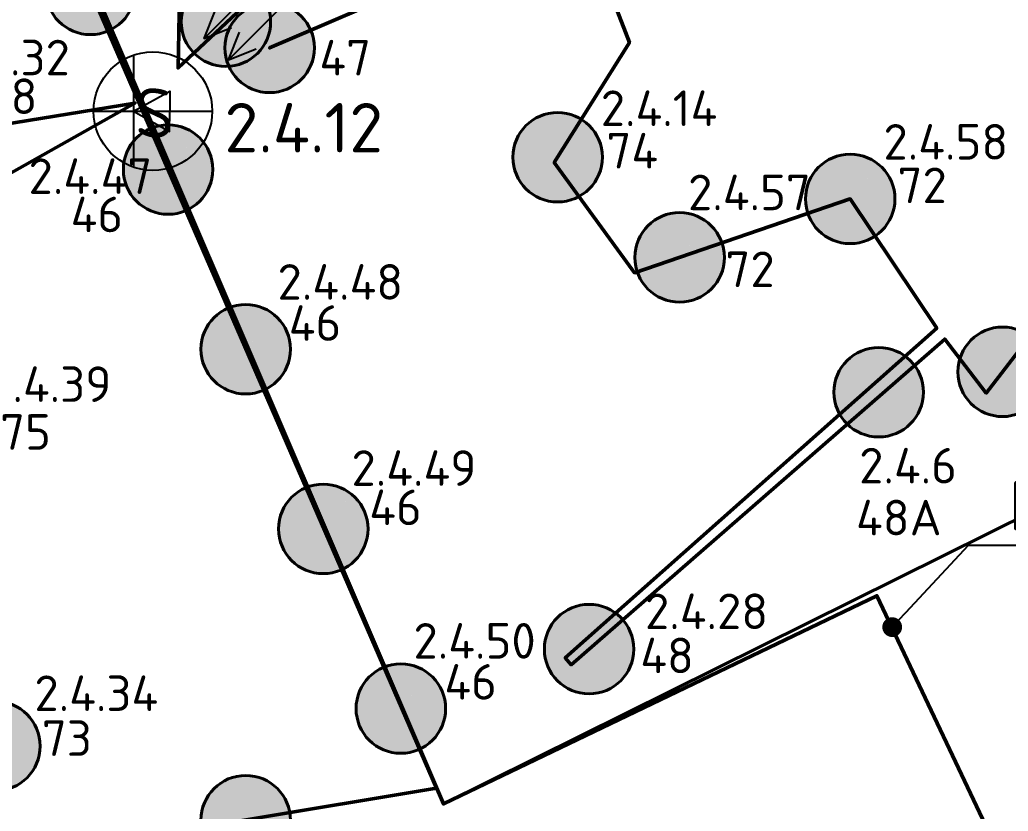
# Model space of a CAD drawing. Header units: millimetres. Extents: x -813692 to 807431, y 0 to 1813163.
# Drawn here: x 27650 to 32649, y 817668 to 821671 of the extents above; entities that cross this region are included whole.
import ezdxf
from ezdxf import colors
from ezdxf.entities.mleader import LeaderData, LeaderLine
from ezdxf.math import Vec2, Vec3

# ---------------------------------------------------------------- set-up
doc = ezdxf.new("R2010")
doc.units = ezdxf.units.MM
for name, color, linetype, lineweight in [('0_Авт.', 10, 'Continuous', 5), ('_Гр.ЩД-0.1С.7.5.I2.4', 6, 'Continuous', 50), ('_Гр.ЩД-0.1С.7.5.I3.1', 6, 'Continuous', 50), ('_Гр.ЩД-0.1С.7.5.I3.2', 6, 'Continuous', 50), ('_освещение_dali', 3, 'Continuous', 50), ('A-ANNO-DIMS', 7, 'Continuous', 9), ('АР_монолит', 252, 'Continuous', 50)]:
    doc.layers.add(name, color=color, linetype=linetype, lineweight=lineweight)
for name, color, linetype, lineweight, true_color in [('DLX_LUM 1', 7, 'Continuous', 40, 0x130bf4), ('DLX_LUM 10', 7, 'Continuous', 40, 0x130bf4), ('DLX_LUM 14', 7, 'Continuous', 40, 0x130bf4), ('DLX_LUM 17', 7, 'Continuous', 40, 0x130bf4), ('DLX_LUM 2', 7, 'Continuous', 40, 0x1b0ff0), ('DLX_LUM 5', 7, 'Continuous', 40, 0xfb3904), ('DLX_LUM 6', 7, 'Continuous', 40, 0x130bf4), ('DLX_LUM 9', 7, 'Continuous', 40, 0x130bf4)]:
    doc.layers.add(name, color=color, linetype=linetype, lineweight=lineweight, true_color=true_color)
doc.layers.add('Вставка', color=252, linetype='Continuous')
doc.styles.add('GOST 2.304', font='GOST Common.ttf')
doc.styles.add('ISOCPEUR', font='isocpeur.ttf')
doc.styles.add('TableTextStyle', font='isocpeur.ttf')
doc.linetypes.add('Truba', pattern='A,3e-05,[4,MSH_7,S=1,R=0,X=0,Y=0],-3.022072', length=3.022102)
doc.linetypes.add('Проводка в лотке', pattern='A,7.5,[130,ltypeshp.shx,S=0.5,R=0,X=0,Y=0],1,[130,ltypeshp.shx,S=1,R=90,X=0,Y=-0.5],1,[130,ltypeshp.shx,S=0.5,R=0,X=0,Y=0],7.5', length=17)
doc.dimstyles.new('М-200', dxfattribs={"dimtxt": 400, "dimasz": 160, "dimexe": 200, "dimexo": 400, "dimgap": 50, "dimtad": 1, "dimdec": 0, "dimzin": 0, "dimdsep": 46, "dimtxsty": 'GOST 2.304', "dimblk": 'ARCHTICK', "dimcen": 180, "dimdle": 200, "dimadec": 0, "dimazin": 0, "dimtfac": 1, "dimtdec": 0, "dimtmove": 1, "dimatfit": 0, "dimfxl": 1, "dimtolj": 1, "dimtzin": 0, "dimarcsym": 0})

# ---------------------------------------------------------------- blocks, each defined once
blk = doc.blocks.new('_ArchTick')
at = {"color": 0, "linetype": 'ByBlock', "const_width": 0.15}
blk.add_lwpolyline([(-0.5, -0.5), (0.5, 0.5)], dxfattribs=at)
blk = doc.blocks.new('*D38')
at = {"layer": 'A-ANNO-DIMS', "color": 0, "lineweight": -2, "transparency": 16777216}
blk.add_arc((-165703.7676731799, -113309.3101140604), 107894.1889250758, 269.9999981265246, 325.9999989582677, dxfattribs=at)
at = {"layer": 'Defpoints', "color": 0, "lineweight": 30, "transparency": 16777216}
for p in [(-165703.7676731799, -113309.3091635258), (-165703.7668851693, -113309.3106455803), (-75741.26265267245, -173989.7883267059), (-131170.9544618714, -215527.9034105485), (-165703.7712240207, -221903.312837654)]:
    blk.add_point(p, dxfattribs=at)
at = {"layer": 'A-ANNO-DIMS', "color": 0, "lineweight": -2, "transparency": 16777216, "xscale": 160, "yscale": 160, "zscale": 160}
for p, rotation in [((-76255.43229090606, -173642.9765130139), 55.99999895826774), ((-165703.771201138, -221203.4990391362), 179.9999981265246)]:
    blk.add_blockref('_ArchTick', p, dxfattribs=dict(at, rotation=rotation))
at = {"layer": 'A-ANNO-DIMS', "color": 0, "transparency": 16777216, "insert": (-114299.5111252726, -207821.9792714138), "char_height": 400, "attachment_point": 5, "rotation": 28.54121534937681, "style": 'GOST 2.304'}
blk.add_mtext('\\A1;56,0%%D', dxfattribs=at)
blk = doc.blocks.new('A$C85fa3c5e')
at = {"layer": '0_Авт.', "color": 6, "lineweight": 25, "ltscale": 100}
for points in [[(5.417746751476443, 6.504526139769325), (2.58931962673023, 3.676099015023055), (3.1495424469515, 5.067555227666105)], [(5.417746751476443, 6.504526139769325), (2.58931962673023, 3.676099015023055), (3.980775839373337, 4.236321835244382)], [(6.65513414658335, 5.427814271205609), (3.826707021837137, 2.599387146459339), (4.386929842058407, 3.990843359102389)], [(6.65513414658335, 5.427814271205609), (3.826707021837137, 2.599387146459339), (5.218163234480244, 3.159609966680666)], [(-0.973161963223788, 2.837773034147467), (-0.9797434211436666, -2.835507508141315)], [(-0.9762891355229613, 0), (0.849210957217224, 1.00349029789481), (0.849210957217224, -0.009745142086561742)], [(-3, 0), (3, 0)], [(-0.9762891355229613, 0), (0.837584313495995, -1.022913873340165), (0.849210957217224, -0.009745142086565295)]]:
    blk.add_lwpolyline(points, dxfattribs=at)
blk.add_circle((0, 0), 3, dxfattribs=at)
blk = doc.blocks.new('DIC8')
at = {"lineweight": 0, "ltscale": 100, "style": 'TableTextStyle'}
for tag, p, height in [('48', (1388.167599222623, 3041.297931984533, -496.9999930633512), 180), ('75', (2094.723003433086, 2299.420754386578, -496.9999945184136), 180), ('48А', (-339.8135506017134, 1849.906848595943, -496.9999930633512), 180), ('73', (-1248.309685210697, 1427.571539860684, -496.9999951623445), 180), ('72', (-155.6931128194556, 438.2211855803616, -496.9999945186355), 180), ('74', (1591.501128156669, 457.1457559941337, -496.9999941527549), 180), ('48А', (2583.241443356499, 467.1359523138963, -496.9999930157733), 180), ('74', (-2872.674152617343, 108.9554828437977, -496.9999951671425), 180), ('48', (-1211.539803867228, 102.1423807595856, -496.9999930633512), 180), ('74', (3039.763160162605, -18.41390415932983, -496.9999935234473), 180), ('48', (-7545.707661615685, -361.688148797024, -496.9999969189321), 180), ('72', (-920.6180686382577, -409.9795365966856, -496.9999945186355), 180), ('46', (-6675.515068717061, -608.411775450455, -496.9999954435948), 180), ('48', (3416.308126455173, -721.6524811494164, -496.9999935567512), 180), ('48', (1101.439316881821, -758.8180653387681, -496.9999930157733), 180), ('75', (-1621.542049580254, -860.3310399586335, -496.9999947878428), 180), ('48', (-2715.891629564492, -1191.190827650134, -496.9999930633512), 180), ('S', (-82.2436938220635, -1399.747085069772), 250), ('73', (-7640.169403836131, -1334.137663843576, -496.9999964341719), 180), ('46', (-5577.143968926743, -1446.609500214923, -496.9999954435948), 180), ('48А', (-9207.146895514801, -1495.976877082605, -496.9999969189321), 180), ('76', (-4579.551514325663, -1501.929331451189, -496.9999954366012), 180), ('76', (3804.981732970104, -1723.61493679136, -496.9999928017701), 180), ('76', (28.56284049525857, -1769.156496693846, -496.9999940488328), 180), ('48', (-1112.267147153616, -1880.66287681926, -496.9999930157733), 180), ('45', (-3612.694364888594, -2073.120976241771, -496.9999950582601), 180), ('48А', (1925.080141781829, -2064.696862737183, -496.9999935567512), 180), ('47', (-4718.109626526013, -2326.71086162515, -496.9999951242298), 180), ('48А', (-2516.065026987344, -2294.150459485129, -496.9999930157733), 180), ('75', (-7313.534604074433, -2443.632942125667, -496.999996090788), 180), ('46', (-5971.793770163047, -2466.694177841651, -496.9999954435948), 180), ('47', (-4234.853706475347, -2670.98913692357, -496.9999951136624), 180), ('48', (-11533.3341478128, -2881.172110993881, -496.9999969189321), 180), ('75', (-10485.86442513649, -3059.19585837191), 180), ('48', (-5930.786230528727, -3039.735363531392, -496.9999963434811), 180), ('48', (484.3693364309147, -3279.620907774661, -496.9999935567512), 180), ('74', (-2631.825406907126, -3296.125751871616, -496.9999943793559), 180), ('S', (-4534.806478537619, -3429.726664632093), 250), ('72', (-1202.129002950154, -3466.032900589984, -496.9999939594313), 180), ('48', (-7589.194924153388, -3512.191376428585, -496.9999963434811), 180), ('46', (-5525.961510989815, -3639.683661481831, -496.9999954435948), 180), ('71', (1635.370517711155, -3634.316201143898, -496.9999926323917), 180), ('48А', (-8858.288133755326, -3698.857812461909, -496.9999963434811), 180), ('72', (-2190.564244868234, -3721.920563219115, -496.9999939594313), 180), ('48', (-6585.214566037059, -3847.6902796668, -496.9999973035146), 180), ('46', (-4266.692797958851, -4174.682661235798, -496.9999954435948), 180), ('48А', (-7566.782791353762, -4202.000627347734, -496.9999973035146), 180), ('76', (-335.2888375204057, -4484.442434978671, -496.9999933907898), 180), ('75', (-5730.206060139462, -4691.921394657809, -496.9999949313133), 180), ('48', (-8617.4493156299, -4950.954478055704, -496.9999973035146), 180), ('46', (-3892.668667465448, -5116.424266299699, -496.9999954435948), 180), ('48А', (-1324.875961471349, -5104.25180100603, -496.9999935567512), 180), ('48', (-2408.258542621508, -5841.01527008554, -496.9999935567512), 180), ('46', (-3579.146401433274, -5990.442982727196, -496.9999954435948), 180), ('73', (-5496.319657932967, -6255.47917967895, -496.999994426948), 180), ('75', (-8443.450746847317, -6710.014505488332, -496.9999951019267), 180), ('48А', (-4190.374682469293, -6966.00803771941, -496.9999973035146), 180), ('48', (-6125.859929047525, -7009.089453910943, -496.9999976508648), 180), ('48', (-8101.415652563795, -7173.33920008922, -496.9999976508648), 180)]:
    blk.add_attdef(tag, p, '', height=height, dxfattribs=at)
at = {"layer": '_освещение_dali', "color": 18, "true_color": 0x000000, "style": 'TableTextStyle'}
for s, p in [('47', (-4055.054708474316, -3040.587890526745, -496.9999951136624)), ('48', (-5751.875413460657, -3235.541561059188, -496.9999963434811)), ('74', (-2602.945541053079, -3510.967924320139, -496.9999943793559)), ('72', (-1130.433757243678, -3686.096418818459, -496.9999939594313)), ('46', (-5313.170045975596, -3833.425497176591, -496.9999954435948)), ('72', (-2001.068357602693, -4110.873918173369, -496.9999939594313)), ('46', (-4209.885023439303, -4382.8117057872, -496.9999954435948)), ('75', (-5669.704195680097, -4933.751462771092, -496.9999949313133)), ('46', (-3802.732928203419, -5315.088486245368, -496.9999954435948)), ('48А', (-1340.799036622979, -5366.817779902834, -496.9999935567512)), ('48', (-2432.02748593688, -6064.232308900449, -496.9999935567512)), ('46', (-3422.865599146113, -6197.9598954455, -496.9999954435948)), ('73', (-5458.428000800312, -6482.651856610086, -496.999994426948))]:
    blk.add_text(s, height=180, dxfattribs=at).set_placement(p)
blk = doc.blocks.new('_Dot')
at = {"color": 0, "linetype": 'ByBlock', "lineweight": -2}
blk.add_line((-0.5, 0), (-1, 0), dxfattribs=at)
at = {"color": 0, "linetype": 'ByBlock', "const_width": 0.5}
blk.add_lwpolyline([(-0.25, 0, 1), (0.25, 0, 1)], format="xyb", close=True, dxfattribs=at)
blk = doc.blocks.new('A$Cab2378fa')
at = {"lineweight": 25, "true_color": 0xfff5f5}
h = blk.add_hatch(color=7, dxfattribs=at)
h.dxf.hatch_style = 1
h.paths.add_polyline_path([(0, 0), (-141.563621815294, -170.2577550872229, 0.1749231821694599), (2.967164162546396, -222.4173093796708, 0.1978084390242711), (162.3200226016343, -156.8074341095053)])
h.paths.add_polyline_path([(-163.1532956101, 157.6124081457965), (-0.005006659775972366, 0.004836623556911945), (147.8183996863663, 177.8018198814243, 0.1753976429270719), (2.967164162546396, 230.2278007939458, 0.2090141411030591)])
at = {"lineweight": 25}
h = blk.add_hatch(color=256, dxfattribs=at)
h.paths.add_polyline_path([(162.3200226016343, -156.8074341095053, 0.442338187719691), (147.8289509192109, 177.7930304361507), (0, 0)])
h.paths.add_polyline_path([(-141.563621815294, -170.2577550872229), (0, 0), (-163.1532956101, 157.6124081457965, 0.4300962011212718)])
blk.add_circle((2.967164162546396, 3.905245705973357), 226.3225550869645)
blk = doc.blocks.new('Оси200')
at = {"layer": 'A-ANNO-DIMS'}
dim = blk.add_angular_dim_2l(base=(-131170.9544618714, -215527.9034105485), line1=((-165703.7668851693, -113309.3106455803), (-75741.26265267248, -173989.7883267059)), line2=((-165703.7676731799, -113309.3091635258), (-165703.7712240207, -221903.312837654)), text='56,0%%D', dimstyle='М-200', override={"dimadec": 2, "dimtmove": 2}, dxfattribs=at)
dim.commit()
dim.dimension.update_dxf_attribs({"geometry": '*D38', "text_midpoint": (-114299.5111252726, -207821.9792714138), "dimtype": 130})
blk = doc.blocks.new('A$C6724712c')
at = {"layer": 'A-ANNO-DIMS', "color": 18, "lineweight": 0, "true_color": 0x000000}
blk.add_blockref('Оси200', (433047.3781595706, 279674.7152285874), dxfattribs=at)

msp = doc.modelspace()

# ---------------------------------------------------------------- block references
at = {"layer": 'Вставка', "linetype": 'Truba', "lineweight": 30, "ltscale": 100}
msp.add_blockref('A$C6724712c', (-266052.3681996589, 717506.4920363114), dxfattribs=at)

# ---------------------------------------------------------------- next in the draw order: linework, layer by layer
at = {"layer": '_Гр.ЩД-0.1С.7.5.I2.4', "ltscale": 100}
for points in [[(25595.77802739381, 821898.991842722), (25595.77802739381, 820833.3344307267), (24080.44603703357, 820617.1716835783), (25313.22228199616, 820762.5973205161), (26278.83560411446, 820932.4195771669), (28232.06832836755, 821250.213094858), (26506.93355548899, 820278.7653783355), (25606.12745040064, 819771.5087584035), (24569.18334175274, 819171.2559506176), (26266.6241737518, 819275.8608431009), (27300.454498915, 819562.9709069398), (27531.55795400776, 818015.9702325803), (27485.99090893008, 817905.2925757174), (24769.71568194963, 817406.823070751), (24869.15899853967, 816986.3898203936), (26858.1540787518, 817302.3089481988), (29758.24499506731, 817783.5524070859), (27019.33963717383, 824091.6653859079)], [(28498.65683508292, 823974.2672937806), (28450.23751680739, 821427.4822518672), (30774.46027281028, 823608.2204913315)], [(31385.52374896966, 822590.2161131562), (29142.47339164477, 821627.1128604964), (28913.61120684243, 821529.102159551), (30484.30462945402, 822201.7548455048), (30733.09596618824, 821555.9877206436), (30353.02065887675, 820948.9640230318), (30758.34056473337, 820391.5609982186), (31849.91656039075, 820765.1439934615), (32287.74556953973, 820110.609629358), (30409.15540363715, 818443.9379927306), (30438.6581808906, 818408.5578169706), (32328.3652974111, 820056.2979079982), (32538.04019534402, 819782.9879738321), (33051.85542370006, 820449.4728911449), (33275.50137282908, 820741.9452589764), (34609.36495295912, 820741.9452589764), (34608.41347005578, 820744.5102460377), (33278.14566777274, 820744.5102460377), (33177.02862142585, 820837.6615695409), (34190.36680391445, 821736.9518144133)]]:
    msp.add_lwpolyline(points, dxfattribs=at)
at = {"layer": '_Гр.ЩД-0.1С.7.5.I3.1', "ltscale": 100}
msp.add_lwpolyline([(6563.444051677361, 814731.6488856014), (3807.804212939406, 814747.3165069994), (3807.792426576547, 828383.0354112731), (5567.400117452436, 828419.0182555818), (10295.18288068898, 829052.3535954346), (14736.24341551969, 829946.9427340627), (19078.39737941856, 831221.1672209713), (19610.74713785449, 831391.1824946208), (22302.67740167381, 822962.2431710556), (26768.0403869927, 824679.073064329), (26944.57337198166, 824348.5585888206), (29792.83217264005, 817704.6969065012), (31984.75861736014, 818757.899342814), (32656.51847403497, 817337.10758746), (33341.68963630638, 817643.1428459239), (35142.17091194526, 818574.791617563), (37117.38964855723, 819380.5749922586)], dxfattribs=at)
at = {"layer": '_Гр.ЩД-0.1С.7.5.I3.2', "ltscale": 100}
msp.add_lwpolyline([(6563.444051677361, 814731.6488856014), (3807.792426576526, 814744.857589792), (3807.792426576547, 828383.0354111779), (5567.400117452437, 828419.0182555818), (10300.85029443029, 829053.4952161663), (14736.24341551969, 829946.9427340627), (19608.04669331348, 831399.6380937456), (22302.67740169472, 822962.2431710636), (26768.0403869927, 824679.073064329), (27036.14732830872, 824098.9212588118), (29792.83217264005, 817704.6969065012), (35077.60489339277, 820328.989047572), (40155.72438822934, 823256.702388399)], dxfattribs=at)

# ---------------------------------------------------------------- next in the draw order: block references
at = {"layer": '0_Авт.', "color": 3, "linetype": 'Проводка в лотке', "ltscale": 100, "xscale": 100, "yscale": 100, "zscale": 100}
msp.add_blockref('A$C85fa3c5e', (28323.16367327225, 821209.1483187467), dxfattribs=at)
at = {"layer": '_Гр.ЩД-0.1С.7.5.I2.4', "color": 3, "lineweight": 0}
ref = msp.add_blockref('DIC8', (33220, 824430), dxfattribs=at)
ref.add_attrib('S', '2.4.12', (28685.19352146238, 821000.2733353679), dxfattribs={"layer": '0', "lineweight": 0, "ltscale": 100, "height": 250, "style": 'TableTextStyle'})
ref.add_attrib('74', '2.4.14', (30588.17459309287, 821133.8742481284, -496.9999943793559), dxfattribs={"layer": '0', "lineweight": 0, "ltscale": 100, "height": 180, "style": 'TableTextStyle'})
ref.add_attrib('48', '2.4.28', (30811.74145737849, 818588.9847299145, -496.9999935567512), dxfattribs={"layer": '0', "lineweight": 0, "ltscale": 100, "height": 180, "style": 'TableTextStyle'})
ref.add_attrib('48', '2.4.32', (27289.21376947127, 821390.2646364686, -496.9999963434811), dxfattribs={"layer": '0', "lineweight": 0, "ltscale": 100, "height": 180, "style": 'TableTextStyle'})
ref.add_attrib('48А', '2.4.6', (31895.12403852865, 819325.748198994, -496.9999935567512), dxfattribs={"layer": '0', "lineweight": 0, "ltscale": 100, "height": 180, "style": 'TableTextStyle'})
ref.add_attrib('46', '2.4.47', (27694.03848901019, 820790.3163385182, -496.9999954435948), dxfattribs={"layer": '0', "lineweight": 0, "ltscale": 100, "height": 180, "style": 'TableTextStyle'})
ref.add_attrib('46', '2.4.48', (28953.30720204115, 820255.3173387642, -496.9999954435948), dxfattribs={"layer": '0', "lineweight": 0, "ltscale": 100, "height": 180, "style": 'TableTextStyle'})
ref.add_attrib('46', '2.4.49', (29327.33133253455, 819313.5757337003, -496.9999954435948), dxfattribs={"layer": '0', "lineweight": 0, "ltscale": 100, "height": 180, "style": 'TableTextStyle'})
ref.add_attrib('46', '2.4.50', (29640.85359856673, 818439.5570172728, -496.9999954435948), dxfattribs={"layer": '0', "lineweight": 0, "ltscale": 100, "height": 180, "style": 'TableTextStyle'})
ref.add_attrib('72', '2.4.57', (31029.43575513177, 820708.0794367809, -496.9999939594313), dxfattribs={"layer": '0', "lineweight": 0, "ltscale": 100, "height": 180, "style": 'TableTextStyle'})
ref.add_attrib('72', '2.4.58', (32017.87099704985, 820963.96709941, -496.9999939594313), dxfattribs={"layer": '0', "lineweight": 0, "ltscale": 100, "height": 180, "style": 'TableTextStyle'})
ref.add_attrib('73', '2.4.34', (27723.68034206703, 818174.520820321, -496.999994426948), dxfattribs={"layer": '0', "lineweight": 0, "ltscale": 100, "height": 180, "style": 'TableTextStyle'})
ref.add_attrib('75', '2.4.39', (27489.79393986054, 819738.0786053422, -496.9999949313133), dxfattribs={"layer": '0', "lineweight": 0, "ltscale": 100, "height": 180, "style": 'TableTextStyle'})
at = {"layer": 'DLX_LUM 1', "ltscale": 100}
msp.add_blockref('A$Cab2378fa', (30367.09878530136, 820972.1059271721), dxfattribs=at)
at = {"layer": 'DLX_LUM 10', "ltscale": 100}
msp.add_blockref('A$Cab2378fa', (32617.9190978015, 819886.5317084223), dxfattribs=at)
at = {"layer": 'DLX_LUM 14', "ltscale": 100}
for p in [(31846.94939622431, 820761.2387477551), (30984.23999330207, 820465.472978297)]:
    msp.add_blockref('A$Cab2378fa', p, dxfattribs=at)
at = {"layer": 'DLX_LUM 17', "ltscale": 100}
msp.add_blockref('A$Cab2378fa', (27523.68489213414, 817993.4907583892), dxfattribs=at)
at = {"layer": 'DLX_LUM 2', "ltscale": 100}
msp.add_blockref('A$Cab2378fa', (30526.33527860148, 818483.795385181), dxfattribs=at)
at = {"layer": 'DLX_LUM 5', "ltscale": 100}
for p in [(31990.99561013848, 819783.231460262), (28789.65169513826, 817618.3767314842)]:
    msp.add_blockref('A$Cab2378fa', p, dxfattribs=at)
at = {"layer": 'DLX_LUM 6', "ltscale": 100}
for p in [(28689.26281700579, 821657.5443535307), (28910.64404280076, 821525.196913899)]:
    msp.add_blockref('A$Cab2378fa', p, dxfattribs=at)
at = {"layer": 'DLX_LUM 9', "ltscale": 100}
for p in [(28004.72261389284, 821818.6514935518), (28397.10340046763, 820909.7305194238), (28789.48418704242, 820000.8095452959), (29181.86497361715, 819091.888571168), (29574.24576019195, 818182.96759704)]:
    msp.add_blockref('A$Cab2378fa', p, dxfattribs=at)

# ---------------------------------------------------------------- next in the draw order: texts
at = {"layer": 'Defpoints', "color": 31, "true_color": 0xf8ce8b, "style": 'TableTextStyle'}
msp.add_text('S', height=250, dxfattribs=at).set_placement((28232.5348973534, 821074.6686947466))

# ---------------------------------------------------------------- next in the draw order: leaders
at = {"layer": '_Гр.ЩД-0.1С.7.5.I3.1'}
ml = msp.add_multileader_mtext('Standard', dxfattribs=at)
ml.set_content('Гр.ЩД-0.1С.7.5.I3.1', color=256, style='ISOCPEUR')
ml.set_leader_properties()
ml.set_arrow_properties(name='DOT')
ml.build(insert=Vec2(0, 0))
ml.multileader.update_dxf_attribs({"has_dogleg": 0, "text_left_attachment_type": 6, "text_right_attachment_type": 6, "arrow_head_size": 100})
ctx = ml.context
ctx.base_point, ctx.char_height, ctx.arrow_head_size, ctx.landing_gap_size, ctx.plane_origin = Vec3(32448.92231590115, 819013.1074445755), 250, 100, 200, Vec3(116371.6578021258, 946676.6679091488)
ctx.left_attachment, ctx.right_attachment = 6, 6
notes = []
notes.append((ctx, [(0, (1, 1, 0), (32440.92231590115, 819013.1074445755), (1, 0), 8, [(1, [(32062.33450610004, 818599.0194703634)], 0, [])])]))
ctx.mtext.insert, ctx.mtext.flow_direction = Vec3(32648.92231590115, 819338.1074445755), 5
for ctx, leaders in notes:
    for number, flags, end, landing, length, lines in leaders:
        leader = LeaderData()
        leader.index, (leader.has_last_leader_line, leader.has_dogleg_vector, leader.attachment_direction) = number, flags
        leader.last_leader_point, leader.dogleg_vector, leader.dogleg_length = Vec3(end), Vec3(landing), length
        for number, points, colour, breaks in lines:
            line = LeaderLine()
            line.index, line.vertices, line.color, line.breaks = number, Vec3.list(points), colors.encode_raw_color(colour), breaks
            leader.lines.append(line)
        ctx.leaders.append(leader)

doc.saveas('drawing.dxf')
